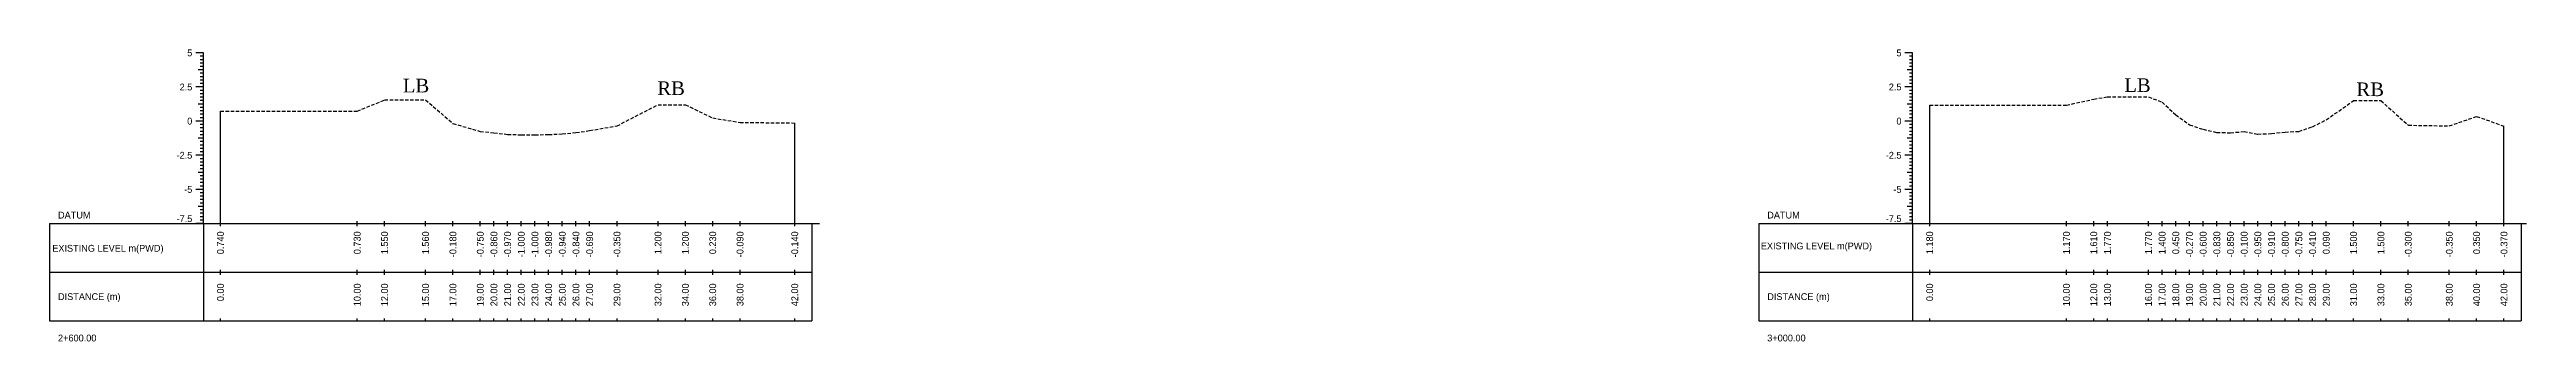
# Model space of a CAD drawing. Header units: inches. Extents: x 6579 to 9220, y -2276 to -1013.
# Drawn here: x 7905.2 to 8086.3, y -1369.5 to -1348.1 of the extents above; entities that cross this region are included whole.
import ezdxf
from ezdxf.enums import TextEntityAlignment as Align

# ---------------------------------------------------------------- set-up
doc = ezdxf.new("R2010")
doc.units = ezdxf.units.IN
doc.header["$MEASUREMENT"] = 0
doc.linetypes.add('HIDDEN', pattern=[0.375, 0.25, -0.125])
doc.layers.add('CS_Drawing', color=7, linetype='Continuous')
doc.layers.add('GL', color=3, linetype='HIDDEN')
doc.styles.add('romans', font='romans.shx')

msp = doc.modelspace()

# ---------------------------------------------------------------- linework, layer by layer
at = {"layer": 'CS_Drawing'}
for p, q in [((7916.45, -1348.39), (7915.89, -1348.39)), ((7916.45, -1348.39), (7916.06, -1348.39)), ((7916.45, -1348.39), (7916.22, -1348.39)), ((7916.45, -1348.64), (7916.22, -1348.64)), ((7916.45, -1348.89), (7916.22, -1348.89)), ((7916.45, -1349.14), (7916.22, -1349.14)), ((7916.45, -1349.39), (7916.22, -1349.39)), ((7916.45, -1360.89), (7916.45, -1348.39)), ((8041.45, -1348.39), (8040.89, -1348.39)), ((8041.45, -1348.39), (8041.06, -1348.39)), ((8041.45, -1348.39), (8041.22, -1348.39)), ((8041.45, -1348.64), (8041.22, -1348.64)), ((8041.45, -1348.89), (8041.22, -1348.89)), ((8041.45, -1349.14), (8041.22, -1349.14)), ((8041.45, -1349.39), (8041.22, -1349.39)), ((8041.45, -1360.89), (8041.45, -1348.39)), ((7916.45, -1350.89), (7915.89, -1350.89)), ((7916.45, -1349.64), (7916.06, -1349.64)), ((7916.45, -1350.89), (7916.06, -1350.89)), ((7916.45, -1349.64), (7916.22, -1349.64)), ((7916.45, -1349.89), (7916.22, -1349.89)), ((7916.45, -1350.14), (7916.22, -1350.14)), ((7916.45, -1350.39), (7916.22, -1350.39)), ((7916.45, -1350.64), (7916.22, -1350.64)), ((7916.45, -1350.89), (7916.22, -1350.89)), ((7916.45, -1351.14), (7916.22, -1351.14)), ((8041.45, -1350.89), (8040.89, -1350.89)), ((8041.45, -1349.64), (8041.06, -1349.64)), ((8041.45, -1350.89), (8041.06, -1350.89)), ((8041.45, -1349.64), (8041.22, -1349.64)), ((8041.45, -1349.89), (8041.22, -1349.89)), ((8041.45, -1350.14), (8041.22, -1350.14)), ((8041.45, -1350.39), (8041.22, -1350.39)), ((8041.45, -1350.64), (8041.22, -1350.64)), ((8041.45, -1350.89), (8041.22, -1350.89)), ((8041.45, -1351.14), (8041.22, -1351.14)), ((7916.45, -1352.14), (7916.06, -1352.14)), ((7916.45, -1351.39), (7916.22, -1351.39)), ((7916.45, -1351.64), (7916.22, -1351.64)), ((7916.45, -1351.89), (7916.22, -1351.89)), ((7916.45, -1352.14), (7916.22, -1352.14)), ((7916.45, -1352.39), (7916.22, -1352.39)), ((7916.45, -1352.64), (7916.22, -1352.64)), ((7916.45, -1352.89), (7916.22, -1352.89)), ((7917.7, -1360.89), (7917.7, -1352.65)), ((8041.45, -1352.14), (8041.06, -1352.14)), ((8041.45, -1351.39), (8041.22, -1351.39)), ((8041.45, -1351.64), (8041.22, -1351.64)), ((8041.45, -1351.89), (8041.22, -1351.89)), ((8041.45, -1352.14), (8041.22, -1352.14)), ((8041.45, -1352.39), (8041.22, -1352.39)), ((8041.45, -1352.64), (8041.22, -1352.64)), ((8041.45, -1352.89), (8041.22, -1352.89)), ((8042.7, -1360.89), (8042.7, -1352.21)), ((7916.45, -1353.39), (7915.89, -1353.39)), ((7916.45, -1353.39), (7916.06, -1353.39)), ((7916.45, -1354.64), (7916.06, -1354.64)), ((7916.45, -1353.14), (7916.22, -1353.14)), ((7916.45, -1353.39), (7916.22, -1353.39)), ((7916.45, -1353.64), (7916.22, -1353.64)), ((7916.45, -1353.89), (7916.22, -1353.89)), ((7916.45, -1354.14), (7916.22, -1354.14)), ((7916.45, -1354.39), (7916.22, -1354.39)), ((7916.45, -1354.64), (7916.22, -1354.64)), ((7916.45, -1354.89), (7916.22, -1354.89)), ((7959.7, -1360.89), (7959.7, -1353.53)), ((8041.45, -1353.39), (8040.89, -1353.39)), ((8041.45, -1353.39), (8041.06, -1353.39)), ((8041.45, -1354.64), (8041.06, -1354.64)), ((8041.45, -1353.14), (8041.22, -1353.14)), ((8041.45, -1353.39), (8041.22, -1353.39)), ((8041.45, -1353.64), (8041.22, -1353.64)), ((8041.45, -1353.89), (8041.22, -1353.89)), ((8041.45, -1354.14), (8041.22, -1354.14)), ((8041.45, -1354.39), (8041.22, -1354.39)), ((8041.45, -1354.64), (8041.22, -1354.64)), ((8041.45, -1354.89), (8041.22, -1354.89)), ((8084.7, -1360.89), (8084.7, -1353.76)), ((7916.45, -1355.89), (7915.89, -1355.89)), ((7916.45, -1355.89), (7916.06, -1355.89)), ((7916.45, -1355.14), (7916.22, -1355.14)), ((7916.45, -1355.39), (7916.22, -1355.39)), ((7916.45, -1355.64), (7916.22, -1355.64)), ((7916.45, -1355.89), (7916.22, -1355.89)), ((7916.45, -1356.14), (7916.22, -1356.14)), ((7916.45, -1356.39), (7916.22, -1356.39)), ((7916.45, -1356.64), (7916.22, -1356.64)), ((8041.45, -1355.89), (8040.89, -1355.89)), ((8041.45, -1355.89), (8041.06, -1355.89)), ((8041.45, -1355.14), (8041.22, -1355.14)), ((8041.45, -1355.39), (8041.22, -1355.39)), ((8041.45, -1355.64), (8041.22, -1355.64)), ((8041.45, -1355.89), (8041.22, -1355.89)), ((8041.45, -1356.14), (8041.22, -1356.14)), ((8041.45, -1356.39), (8041.22, -1356.39)), ((8041.45, -1356.64), (8041.22, -1356.64)), ((7916.45, -1358.39), (7915.89, -1358.39)), ((7916.45, -1357.14), (7916.06, -1357.14)), ((7916.45, -1358.39), (7916.06, -1358.39)), ((7916.45, -1356.89), (7916.22, -1356.89)), ((7916.45, -1357.14), (7916.22, -1357.14)), ((7916.45, -1357.39), (7916.22, -1357.39)), ((7916.45, -1357.64), (7916.22, -1357.64)), ((7916.45, -1357.89), (7916.22, -1357.89)), ((7916.45, -1358.14), (7916.22, -1358.14)), ((7916.45, -1358.39), (7916.22, -1358.39)), ((8041.45, -1358.39), (8040.89, -1358.39)), ((8041.45, -1357.14), (8041.06, -1357.14)), ((8041.45, -1358.39), (8041.06, -1358.39)), ((8041.45, -1356.89), (8041.22, -1356.89)), ((8041.45, -1357.14), (8041.22, -1357.14)), ((8041.45, -1357.39), (8041.22, -1357.39)), ((8041.45, -1357.64), (8041.22, -1357.64)), ((8041.45, -1357.89), (8041.22, -1357.89)), ((8041.45, -1358.14), (8041.22, -1358.14)), ((8041.45, -1358.39), (8041.22, -1358.39)), ((7916.45, -1359.64), (7916.06, -1359.64)), ((7916.45, -1358.64), (7916.22, -1358.64)), ((7916.45, -1358.89), (7916.22, -1358.89)), ((7916.45, -1359.14), (7916.22, -1359.14)), ((7916.45, -1359.39), (7916.22, -1359.39)), ((7916.45, -1359.64), (7916.22, -1359.64)), ((7916.45, -1359.89), (7916.22, -1359.89)), ((7916.45, -1360.14), (7916.22, -1360.14)), ((8041.45, -1359.64), (8041.06, -1359.64)), ((8041.45, -1358.64), (8041.22, -1358.64)), ((8041.45, -1358.89), (8041.22, -1358.89)), ((8041.45, -1359.14), (8041.22, -1359.14)), ((8041.45, -1359.39), (8041.22, -1359.39)), ((8041.45, -1359.64), (8041.22, -1359.64)), ((8041.45, -1359.89), (8041.22, -1359.89)), ((8041.45, -1360.14), (8041.22, -1360.14)), ((7905.2, -1360.89), (7916.45, -1360.89)), ((7905.2, -1360.89), (7905.2, -1368.02)), ((7916.45, -1360.89), (7915.89, -1360.89)), ((7916.45, -1360.89), (7916.06, -1360.89)), ((7916.45, -1360.39), (7916.22, -1360.39)), ((7916.45, -1360.64), (7916.22, -1360.64)), ((7916.45, -1360.89), (7916.22, -1360.89)), ((7916.45, -1360.89), (7960.95, -1360.89)), ((7916.45, -1360.89), (7916.45, -1368.02)), ((7917.7, -1361.08), (7917.7, -1360.71)), ((7927.7, -1361.08), (7927.7, -1360.71)), ((7929.7, -1361.08), (7929.7, -1360.71)), ((7932.7, -1361.08), (7932.7, -1360.71)), ((7934.7, -1361.08), (7934.7, -1360.71)), ((7936.7, -1361.08), (7936.7, -1360.71)), ((7937.7, -1361.08), (7937.7, -1360.71)), ((7938.7, -1361.08), (7938.7, -1360.71)), ((7939.7, -1361.08), (7939.7, -1360.71)), ((7940.7, -1361.08), (7940.7, -1360.71)), ((7941.7, -1361.08), (7941.7, -1360.71)), ((7942.7, -1361.08), (7942.7, -1360.71)), ((7943.7, -1361.08), (7943.7, -1360.71)), ((7944.7, -1361.08), (7944.7, -1360.71)), ((7946.7, -1361.08), (7946.7, -1360.71)), ((7949.7, -1361.08), (7949.7, -1360.71)), ((7951.7, -1361.08), (7951.7, -1360.71)), ((7953.7, -1361.08), (7953.7, -1360.71)), ((7955.7, -1361.08), (7955.7, -1360.71)), ((7959.7, -1361.08), (7959.7, -1360.71)), ((7960.95, -1360.89), (7961.51, -1360.89)), ((7960.95, -1360.89), (7961.34, -1360.89)), ((7960.95, -1360.89), (7961.17, -1360.89)), ((7960.95, -1360.89), (7960.95, -1368.02)), ((8030.2, -1360.89), (8041.45, -1360.89)), ((8030.2, -1360.89), (8030.2, -1368.02)), ((8041.45, -1360.89), (8040.89, -1360.89)), ((8041.45, -1360.89), (8041.06, -1360.89)), ((8041.45, -1360.39), (8041.22, -1360.39)), ((8041.45, -1360.64), (8041.22, -1360.64)), ((8041.45, -1360.89), (8041.22, -1360.89)), ((8041.45, -1360.89), (8085.95, -1360.89)), ((8041.45, -1360.89), (8041.45, -1368.02)), ((8042.7, -1361.08), (8042.7, -1360.71)), ((8052.7, -1361.08), (8052.7, -1360.71)), ((8054.7, -1361.08), (8054.7, -1360.71)), ((8055.7, -1361.08), (8055.7, -1360.71)), ((8058.7, -1361.08), (8058.7, -1360.71)), ((8059.7, -1361.08), (8059.7, -1360.71)), ((8060.7, -1361.08), (8060.7, -1360.71)), ((8061.7, -1361.08), (8061.7, -1360.71)), ((8062.7, -1361.08), (8062.7, -1360.71)), ((8063.7, -1361.08), (8063.7, -1360.71)), ((8064.7, -1361.08), (8064.7, -1360.71)), ((8065.7, -1361.08), (8065.7, -1360.71)), ((8066.7, -1361.08), (8066.7, -1360.71)), ((8067.7, -1361.08), (8067.7, -1360.71)), ((8068.7, -1361.08), (8068.7, -1360.71)), ((8069.7, -1361.08), (8069.7, -1360.71)), ((8070.7, -1361.08), (8070.7, -1360.71)), ((8071.7, -1361.08), (8071.7, -1360.71)), ((8073.7, -1361.08), (8073.7, -1360.71)), ((8075.7, -1361.08), (8075.7, -1360.71)), ((8077.7, -1361.08), (8077.7, -1360.71)), ((8080.7, -1361.08), (8080.7, -1360.71)), ((8082.7, -1361.08), (8082.7, -1360.71)), ((8084.7, -1361.08), (8084.7, -1360.71)), ((8085.95, -1360.89), (8086.34, -1360.89)), ((8085.95, -1360.89), (8086.17, -1360.89)), ((8085.95, -1360.89), (8085.95, -1368.02)), ((7905.2, -1364.46), (7916.45, -1364.46)), ((7916.45, -1364.46), (7960.95, -1364.46)), ((7916.45, -1364.46), (7960.95, -1364.46)), ((7917.7, -1364.64), (7917.7, -1364.27)), ((7927.7, -1364.64), (7927.7, -1364.27)), ((7929.7, -1364.64), (7929.7, -1364.27)), ((7932.7, -1364.64), (7932.7, -1364.27)), ((7934.7, -1364.64), (7934.7, -1364.27)), ((7936.7, -1364.64), (7936.7, -1364.27)), ((7937.7, -1364.64), (7937.7, -1364.27)), ((7938.7, -1364.64), (7938.7, -1364.27)), ((7939.7, -1364.64), (7939.7, -1364.27)), ((7940.7, -1364.64), (7940.7, -1364.27)), ((7941.7, -1364.64), (7941.7, -1364.27)), ((7942.7, -1364.64), (7942.7, -1364.27)), ((7943.7, -1364.64), (7943.7, -1364.27)), ((7944.7, -1364.64), (7944.7, -1364.27)), ((7946.7, -1364.64), (7946.7, -1364.27)), ((7949.7, -1364.64), (7949.7, -1364.27)), ((7951.7, -1364.64), (7951.7, -1364.27)), ((7953.7, -1364.64), (7953.7, -1364.27)), ((7955.7, -1364.64), (7955.7, -1364.27)), ((7959.7, -1364.64), (7959.7, -1364.27)), ((8030.2, -1364.46), (8041.45, -1364.46)), ((8041.45, -1364.46), (8085.95, -1364.46)), ((8041.45, -1364.46), (8085.95, -1364.46)), ((8042.7, -1364.64), (8042.7, -1364.27)), ((8052.7, -1364.64), (8052.7, -1364.27)), ((8054.7, -1364.64), (8054.7, -1364.27)), ((8055.7, -1364.64), (8055.7, -1364.27)), ((8058.7, -1364.64), (8058.7, -1364.27)), ((8059.7, -1364.64), (8059.7, -1364.27)), ((8060.7, -1364.64), (8060.7, -1364.27)), ((8061.7, -1364.64), (8061.7, -1364.27)), ((8062.7, -1364.64), (8062.7, -1364.27)), ((8063.7, -1364.64), (8063.7, -1364.27)), ((8064.7, -1364.64), (8064.7, -1364.27)), ((8065.7, -1364.64), (8065.7, -1364.27)), ((8066.7, -1364.64), (8066.7, -1364.27)), ((8067.7, -1364.64), (8067.7, -1364.27)), ((8068.7, -1364.64), (8068.7, -1364.27)), ((8069.7, -1364.64), (8069.7, -1364.27)), ((8070.7, -1364.64), (8070.7, -1364.27)), ((8071.7, -1364.64), (8071.7, -1364.27)), ((8073.7, -1364.64), (8073.7, -1364.27)), ((8075.7, -1364.64), (8075.7, -1364.27)), ((8077.7, -1364.64), (8077.7, -1364.27)), ((8080.7, -1364.64), (8080.7, -1364.27)), ((8082.7, -1364.64), (8082.7, -1364.27)), ((8084.7, -1364.64), (8084.7, -1364.27)), ((7905.2, -1368.02), (7916.45, -1368.02)), ((7916.45, -1368.02), (7960.95, -1368.02)), ((7917.7, -1368.02), (7917.7, -1367.83)), ((7927.7, -1368.02), (7927.7, -1367.83)), ((7929.7, -1368.02), (7929.7, -1367.83)), ((7932.7, -1368.02), (7932.7, -1367.83)), ((7934.7, -1368.02), (7934.7, -1367.83)), ((7936.7, -1368.02), (7936.7, -1367.83)), ((7937.7, -1368.02), (7937.7, -1367.83)), ((7938.7, -1368.02), (7938.7, -1367.83)), ((7939.7, -1368.02), (7939.7, -1367.83)), ((7940.7, -1368.02), (7940.7, -1367.83)), ((7941.7, -1368.02), (7941.7, -1367.83)), ((7942.7, -1368.02), (7942.7, -1367.83)), ((7943.7, -1368.02), (7943.7, -1367.83)), ((7944.7, -1368.02), (7944.7, -1367.83)), ((7946.7, -1368.02), (7946.7, -1367.83)), ((7949.7, -1368.02), (7949.7, -1367.83)), ((7951.7, -1368.02), (7951.7, -1367.83)), ((7953.7, -1368.02), (7953.7, -1367.83)), ((7955.7, -1368.02), (7955.7, -1367.83)), ((7959.7, -1368.02), (7959.7, -1367.83)), ((8030.2, -1368.02), (8041.45, -1368.02)), ((8041.45, -1368.02), (8085.95, -1368.02)), ((8042.7, -1368.02), (8042.7, -1367.83)), ((8052.7, -1368.02), (8052.7, -1367.83)), ((8054.7, -1368.02), (8054.7, -1367.83)), ((8055.7, -1368.02), (8055.7, -1367.83)), ((8058.7, -1368.02), (8058.7, -1367.83)), ((8059.7, -1368.02), (8059.7, -1367.83)), ((8060.7, -1368.02), (8060.7, -1367.83)), ((8061.7, -1368.02), (8061.7, -1367.83)), ((8062.7, -1368.02), (8062.7, -1367.83)), ((8063.7, -1368.02), (8063.7, -1367.83)), ((8064.7, -1368.02), (8064.7, -1367.83)), ((8065.7, -1368.02), (8065.7, -1367.83)), ((8066.7, -1368.02), (8066.7, -1367.83)), ((8067.7, -1368.02), (8067.7, -1367.83)), ((8068.7, -1368.02), (8068.7, -1367.83)), ((8069.7, -1368.02), (8069.7, -1367.83)), ((8070.7, -1368.02), (8070.7, -1367.83)), ((8071.7, -1368.02), (8071.7, -1367.83)), ((8073.7, -1368.02), (8073.7, -1367.83)), ((8075.7, -1368.02), (8075.7, -1367.83)), ((8077.7, -1368.02), (8077.7, -1367.83)), ((8080.7, -1368.02), (8080.7, -1367.83)), ((8082.7, -1368.02), (8082.7, -1367.83)), ((8084.7, -1368.02), (8084.7, -1367.83))]:
    msp.add_line(p, q, dxfattribs=at)
at = {"layer": 'GL'}
for points in [[(7917.7, -1352.65), (7927.7, -1352.66), (7929.7, -1351.84), (7932.7, -1351.83), (7934.7, -1353.57), (7936.7, -1354.14), (7937.7, -1354.25), (7938.7, -1354.36), (7939.7, -1354.39), (7940.7, -1354.39), (7941.7, -1354.37), (7942.7, -1354.33), (7943.7, -1354.23), (7944.7, -1354.08), (7946.7, -1353.74), (7949.7, -1352.19), (7951.7, -1352.19), (7953.7, -1353.16), (7955.7, -1353.48), (7959.7, -1353.53)], [(8042.7, -1352.21), (8052.7, -1352.22), (8054.7, -1351.78), (8055.7, -1351.62), (8058.7, -1351.62), (8059.7, -1351.99), (8060.7, -1352.94), (8061.7, -1353.66), (8062.7, -1353.99), (8063.7, -1354.22), (8064.7, -1354.24), (8065.7, -1354.16), (8066.7, -1354.34), (8067.7, -1354.3), (8068.7, -1354.19), (8069.7, -1354.14), (8070.7, -1353.8), (8071.7, -1353.3), (8073.7, -1351.89), (8075.7, -1351.89), (8077.7, -1353.69), (8080.7, -1353.74), (8082.7, -1353.04), (8084.7, -1353.76)]]:
    msp.add_lwpolyline(points, dxfattribs=at)

# ---------------------------------------------------------------- texts
at = {"char_height": 1, "width": 263.4059, "attachment_point": 1, "style": 'romans'}
for s, insert in [('{\\fTimes New Roman|b0|i0|c0|p18;LB}', (7931.04, -1350.29)), ('{\\fTimes New Roman|b0|i0|c0|p18;RB}', (7949.65, -1350.48)), ('{\\fTimes New Roman|b0|i0|c0|p18;LB}', (8056.93, -1350.26)), ('{\\fTimes New Roman|b0|i0|c0|p18;RB}', (8073.91, -1350.56))]:
    msp.add_mtext(s, dxfattribs=dict(at, insert=insert))
at = {"layer": 'CS_Drawing'}
for s, p in [('5', (7915.64, -1348.39)), ('5', (8040.64, -1348.39)), ('2.5', (7915.64, -1350.89)), ('2.5', (8040.64, -1350.89)), ('0', (7915.64, -1353.39)), ('0', (8040.64, -1353.39)), ('-2.5', (7915.64, -1355.89)), ('-2.5', (8040.64, -1355.89)), ('-5', (7915.64, -1358.39)), ('-5', (8040.64, -1358.39))]:
    msp.add_text(s, height=0.5, dxfattribs=at).set_placement(p, align=Align.MIDDLE_RIGHT)
for s, p in [('DATUM', (7905.82, -1360.27)), ('DATUM', (8030.82, -1360.27)), ('EXISTING LEVEL m(PWD)', (7905.4, -1362.7)), ('EXISTING LEVEL m(PWD)', (8030.35, -1362.53)), ('DISTANCE (m)', (7905.82, -1366.24)), ('DISTANCE (m)', (8030.82, -1366.24)), ('2+600.00', (7905.82, -1369.27)), ('3+000.00', (8030.82, -1369.27))]:
    msp.add_text(s, height=0.5, dxfattribs=at).set_placement(p, align=Align.MIDDLE_LEFT)
for p in [(7915.64, -1360.78), (8040.64, -1360.78)]:
    msp.add_text('-7.5', height=0.5, dxfattribs=at).set_placement(p, align=Align.RIGHT)
for s, p in [('0.740', (7917.7, -1361.46)), ('0.730', (7927.7, -1361.46)), ('1.550', (7929.7, -1361.46)), ('1.560', (7932.7, -1361.46)), ('-0.180', (7934.7, -1361.46)), ('-0.750', (7936.7, -1361.46)), ('-0.860', (7937.7, -1361.46)), ('-0.970', (7938.7, -1361.46)), ('-1.000', (7939.7, -1361.46)), ('-1.000', (7940.7, -1361.46)), ('-0.980', (7941.7, -1361.46)), ('-0.940', (7942.7, -1361.46)), ('-0.840', (7943.7, -1361.46)), ('-0.690', (7944.7, -1361.46)), ('-0.350', (7946.7, -1361.46)), ('1.200', (7949.7, -1361.46)), ('1.200', (7951.7, -1361.46)), ('0.230', (7953.7, -1361.46)), ('-0.090', (7955.7, -1361.46)), ('-0.140', (7959.7, -1361.46)), ('1.180', (8042.7, -1361.46)), ('1.170', (8052.7, -1361.46)), ('1.610', (8054.7, -1361.46)), ('1.770', (8055.7, -1361.46)), ('1.770', (8058.7, -1361.46)), ('1.400', (8059.7, -1361.46)), ('0.450', (8060.7, -1361.46)), ('-0.270', (8061.7, -1361.46)), ('-0.600', (8062.7, -1361.46)), ('-0.830', (8063.7, -1361.46)), ('-0.850', (8064.7, -1361.46)), ('-0.100', (8065.7, -1361.46)), ('-0.950', (8066.7, -1361.46)), ('-0.910', (8067.7, -1361.46)), ('-0.800', (8068.7, -1361.46)), ('-0.750', (8069.7, -1361.46)), ('-0.410', (8070.7, -1361.46)), ('0.090', (8071.7, -1361.46)), ('1.500', (8073.7, -1361.46)), ('1.500', (8075.7, -1361.46)), ('-0.300', (8077.7, -1361.46)), ('-0.350', (8080.7, -1361.46)), ('0.350', (8082.7, -1361.46)), ('-0.370', (8084.7, -1361.46)), ('0.00', (7917.7, -1365.27)), ('10.00', (7927.7, -1365.27)), ('12.00', (7929.7, -1365.27)), ('15.00', (7932.7, -1365.27)), ('17.00', (7934.7, -1365.27)), ('19.00', (7936.7, -1365.27)), ('20.00', (7937.7, -1365.27)), ('21.00', (7938.7, -1365.27)), ('22.00', (7939.7, -1365.27)), ('23.00', (7940.7, -1365.27)), ('24.00', (7941.7, -1365.27)), ('25.00', (7942.7, -1365.27)), ('26.00', (7943.7, -1365.27)), ('27.00', (7944.7, -1365.27)), ('29.00', (7946.7, -1365.27)), ('32.00', (7949.7, -1365.27)), ('34.00', (7951.7, -1365.27)), ('36.00', (7953.7, -1365.27)), ('38.00', (7955.7, -1365.27)), ('42.00', (7959.7, -1365.27)), ('0.00', (8042.7, -1365.27)), ('10.00', (8052.7, -1365.27)), ('12.00', (8054.7, -1365.27)), ('13.00', (8055.7, -1365.27)), ('16.00', (8058.7, -1365.27)), ('17.00', (8059.7, -1365.27)), ('18.00', (8060.7, -1365.27)), ('19.00', (8061.7, -1365.27)), ('20.00', (8062.7, -1365.27)), ('21.00', (8063.7, -1365.27)), ('22.00', (8064.7, -1365.27)), ('23.00', (8065.7, -1365.27)), ('24.00', (8066.7, -1365.27)), ('25.00', (8067.7, -1365.27)), ('26.00', (8068.7, -1365.27)), ('27.00', (8069.7, -1365.27)), ('28.00', (8070.7, -1365.27)), ('29.00', (8071.7, -1365.27)), ('31.00', (8073.7, -1365.27)), ('33.00', (8075.7, -1365.27)), ('35.00', (8077.7, -1365.27)), ('38.00', (8080.7, -1365.27)), ('40.00', (8082.7, -1365.27)), ('42.00', (8084.7, -1365.27))]:
    msp.add_text(s, height=0.5, rotation=90, dxfattribs=at).set_placement(p, align=Align.MIDDLE_RIGHT)

doc.saveas('drawing.dxf')
